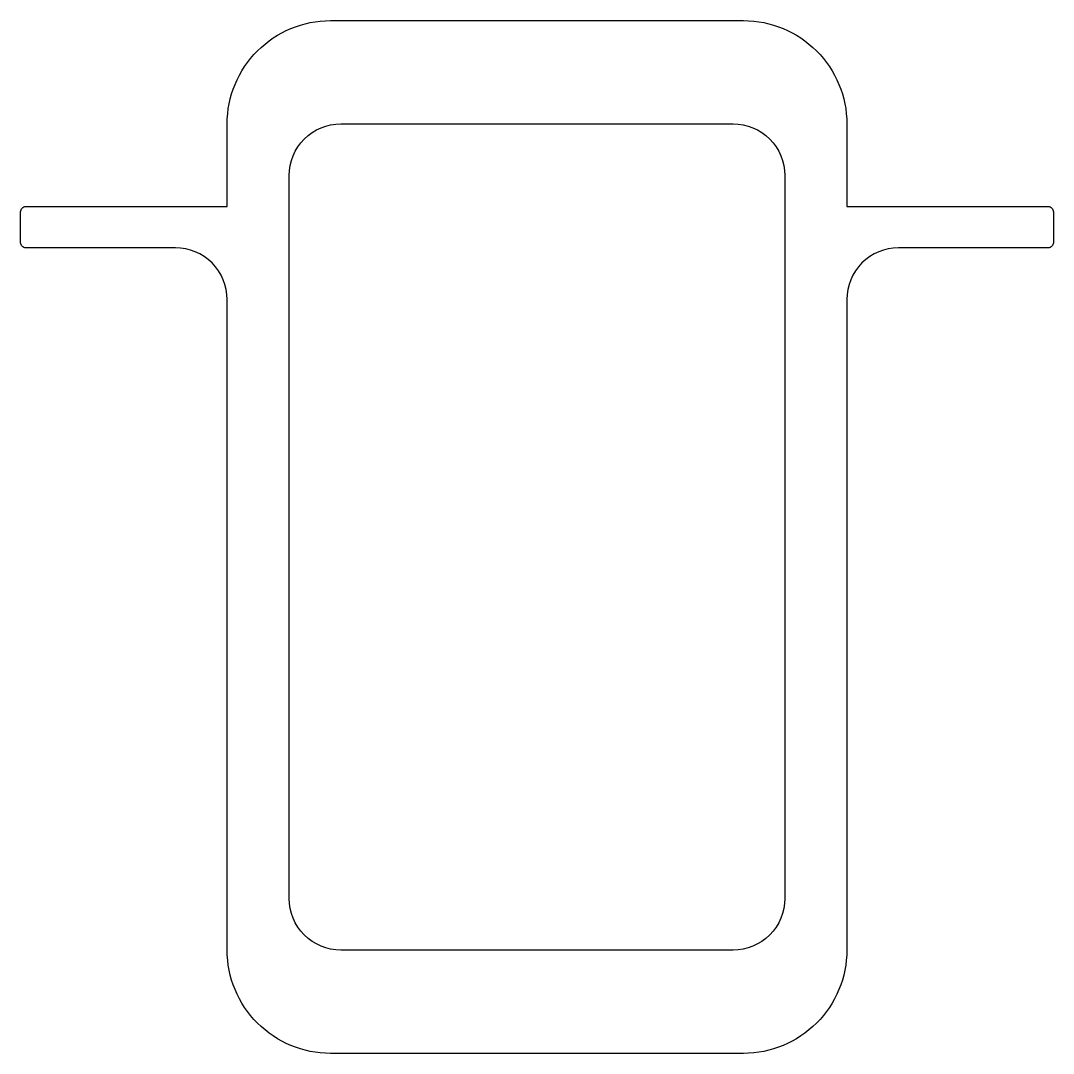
# Model space of a CAD drawing. Extents: x 577.3 to 627.3, y 609.9 to 659.9.
import ezdxf

# ---------------------------------------------------------------- set-up
doc = ezdxf.new("R2010")
doc.units = 0
doc.layers.get('0').update_dxf_attribs({"linetype": 'CONTINUOUS'})

msp = doc.modelspace()

# ---------------------------------------------------------------- linework, layer by layer
for points in [[(592.348, 659.887), (612.348, 659.887, -0.414214), (617.348, 654.887), (617.348, 650.887), (627.098, 650.887, -0.414214), (627.348, 650.637), (627.348, 649.137, -0.414214), (627.098, 648.887), (619.848, 648.887, 0.414214), (617.348, 646.387), (617.348, 614.887, -0.414214), (612.348, 609.887), (592.348, 609.887, -0.414214), (587.348, 614.887), (587.348, 646.387, 0.414214), (584.848, 648.887), (577.598, 648.887, -0.414214), (577.348, 649.137), (577.348, 650.637, -0.414214), (577.598, 650.887), (587.348, 650.887), (587.348, 654.887, -0.414214)], [(592.848, 614.887, -0.414214), (590.348, 617.387), (590.348, 652.387, -0.414214), (592.848, 654.887), (611.848, 654.887, -0.414214), (614.348, 652.387), (614.348, 617.387, -0.414214), (611.848, 614.887)]]:
    msp.add_lwpolyline(points, format="xyb", close=True)

doc.saveas('drawing.dxf')
